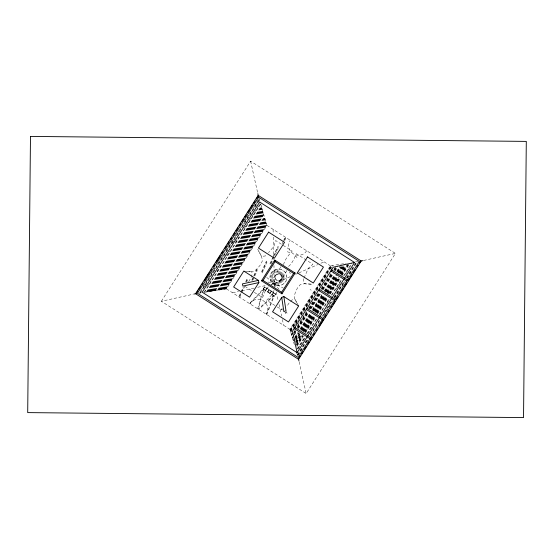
<?xml version="1.0" encoding="UTF-8"?>
<svg xmlns="http://www.w3.org/2000/svg" width="554" height="554" viewBox="0 0 554 554"><rect width="100%" height="100%" fill="white"/><g stroke="black" fill="none" stroke-linecap="round" stroke-linejoin="round"><path stroke-width="0.42" stroke-dasharray="2.77 2.08" d="M270.054 278.011C268.738 267.312 286.335 265.906 286.73 276.681C288.045 287.374 270.449 288.779 270.054 278.011L275.089 277.609C275.248 281.875 282.215 281.314 281.695 277.083C281.536 272.81 274.569 273.371 275.089 277.609M278.288 285.705L278.35 280.656M278.433 274.029L278.503 268.981M276.751 285.545L277.741 280.594M279.043 274.091L280.033 269.14M263.877 289.624L258.164 309.07L273.371 295.677M257.652 308.744L263.489 289.375L250.013 303.876M304.091 277.997L308.232 268.427L312.865 264.265L296.342 253.732C294.139 258.379 292.505 263.295 288.274 266.703M303.814 278.731L303.267 280.185L304.548 283.835L312.241 284.23L304.555 283.69L300.337 284.534L297.38 288.142L295.476 292.103L294.112 296.376L294.818 298.973L292.117 299.936L289.126 302.886L287.048 306.085M283.523 264.68C284.922 259.154 288.613 255.186 292.18 251.087L275.657 240.561L273.842 246.516L268.545 252.638M266.799 314.575L274.154 296.168M275.269 285.102L277.152 280.414M279.632 274.272L281.515 269.583M266.315 314.263L273.766 295.926L258.676 309.402M261.433 272.139L266.183 261.543M262.104 271.661L266.855 261.059M262.187 272.928L266.938 262.333M269.909 263.919L273.053 256.904M273.406 256.121L277.596 246.765M270.587 263.434L273.378 257.201M273.731 256.419L278.267 246.288M271.017 263.926L273.108 259.251M275.206 254.577L278.35 247.562M282.221 243.691L283.246 241.399M283.586 240.637L285.296 236.814M284.264 240.152L285.975 236.336M284.68 240.665L286.051 237.604M238.961 296.529L243.234 287.138M245.727 281.661L246.793 279.313M239.64 296.044L243.552 287.436M246.045 281.958L247.465 278.828M239.716 297.318L244.702 286.363M246.835 281.667L247.548 280.102M251.786 280.137L256.557 269.659M252.118 280.407L257.229 269.175M252.88 280.179L257.305 270.449M285.462 313.751L286.515 311.438M274.029 290.448L272.111 294.43L266.709 300.247L276.557 306.521M286.958 270.477L281.951 278.731L278.018 282.492L271.384 284.451M248.663 281.633L250.685 278.392L252.098 274.445L251.828 271.592L254.48 271.128L257.776 268.088L260.56 264.68L262.575 260.477L261.433 256.363L257.825 249.563L261.433 256.363L265.283 255.99L266.37 254.875M161.346 301.279L250.616 161.152L395.438 253.407L306.168 393.534L161.346 301.279L193.055 294.25M203.373 285.906L214.98 267.686M217.3 264.043L223.338 254.563M225.658 250.92L233.089 239.259M235.408 235.616L238.663 230.512M244.231 221.766L250.269 212.293M253.988 206.462L258.628 199.17M259.244 198.955L199.253 293.114L201.4 292.782M199.786 293.031L259.39 199.468M200.313 292.948L259.535 199.987M204.551 287.048L206.4 284.14M232.348 243.407L234.203 240.498M207.653 285.912L210.894 280.823M216.912 271.377L220.617 265.567M226.634 256.114L229.875 251.031M235.429 242.313L238.67 237.223M244.224 228.504L259.964 203.796M204.011 292.367L260.574 203.581M204.544 292.29L260.726 204.094M206.504 291.979L261.273 206.005M207.037 291.896L261.426 206.517M207.563 291.813L261.571 207.037M208.089 291.729L261.723 207.549M208.623 291.646L261.869 208.062M209.149 291.563L262.021 208.574M209.675 291.487L262.167 209.087M210.201 291.404L262.319 209.606M210.735 291.321L262.464 210.118M211.261 291.238L262.61 210.631M211.787 291.155L262.762 211.143M212.321 291.072L262.908 211.656M212.847 290.988L263.06 212.175M213.373 290.905L263.205 212.688M213.906 290.822L263.358 213.2M214.433 290.739L263.503 213.712M214.959 290.656L263.649 214.232M215.492 290.573L263.801 214.744M217.452 290.268L264.348 216.656M217.985 290.185L264.5 217.168M218.511 290.102L264.646 217.68M219.038 290.019L264.798 218.193M219.571 289.936L264.944 218.705M220.097 289.853L265.096 219.225M220.624 289.77L265.241 219.737M221.157 289.687L265.394 220.25M221.683 289.603L265.539 220.762M222.209 289.52L265.685 221.281M222.743 289.437L265.837 221.794M223.269 289.354L265.982 222.306M223.795 289.271L266.135 222.819M224.322 289.195L266.28 223.331M224.855 289.112L266.432 223.851M225.381 289.029L266.578 224.363M225.907 288.946L266.723 224.876M204.738 292.256L226.441 288.863L266.876 225.388L260.311 202.66M263.102 289.133L264.611 286.757L275.982 294.001L274.472 296.376L263.102 289.133L249.529 303.571M263.309 289.264L264.819 286.889M265.331 290.552L266.848 288.177M265.539 290.684L267.056 288.315M267.568 291.979L269.078 289.603M267.776 292.11L269.286 289.735M273.898 284.396L276.612 280.137M280.172 274.549L282.886 270.29M269.798 293.398L271.308 291.023M270.006 293.53L271.515 291.155M272.035 294.818L273.544 292.45M272.243 294.957L273.752 292.581M274.382 295.981L275.774 293.869M282.215 308.301L281.404 309.568L284.334 310.205M294.361 344.72L289.908 329.298L330.343 265.823L346.202 263.344M290.061 329.81L330.877 265.74M290.206 330.322L331.403 265.657M290.358 330.835L331.929 265.581M290.504 331.354L332.462 265.498M290.649 331.867L317.802 289.25M319.644 286.363L327.469 274.078M330.69 269.022L332.989 265.414M290.802 332.379L291.729 330.925M295.441 325.094L298.696 319.99M291.397 334.436L292.318 332.989M291.543 334.948L292.934 332.76M297.581 325.468L306.417 311.604M308.737 307.955L318.966 291.91M321.285 288.26L327.795 278.046M329.651 275.13L330.579 273.669M291.688 335.461L293.08 333.279M293.544 332.552L294.936 330.364M297.256 326.728L306.999 311.438M308.855 308.523L319.062 292.505M321.382 288.863L331.583 272.845M333.903 269.202L335.759 266.287M294.153 332.345L295.081 330.89M297.394 327.255L307.581 311.265M309.437 308.356L319.623 292.367M321.472 289.465L331.659 273.475M333.972 269.84L336.292 266.204M294.299 332.864L295.684 330.69M297.533 327.788L307.241 312.553M309.548 308.924L319.72 292.962M322.033 289.333L332.199 273.371M334.512 269.75L335.433 268.295M294.444 333.383L295.829 331.209M297.671 328.314L307.823 312.38M310.129 308.758L320.281 292.831M322.587 289.209L332.739 273.274M334.581 270.38L335.966 268.205M292.283 337.518L293.668 335.35M294.126 334.63L296.432 331.015M298.274 328.12L308.405 312.214M310.704 308.599L320.842 292.699M322.684 289.804L334.194 271.73M334.658 271.01L337.878 265.948M292.436 338.03L293.828 335.849M294.292 335.115L296.612 331.472M298.468 328.557L308.682 312.525M311.009 308.883L320.759 293.572M323.079 289.929L333.293 273.898M335.149 270.982L337.476 267.333M294.846 337.026L297.63 332.649M299.949 329.007L310.171 312.968M312.498 309.319L322.248 294.008M324.111 291.092L334.325 275.047M336.652 271.405L341.292 264.113M293.135 340.461L294.527 338.272M294.991 337.545L298.232 332.448M300.552 328.813L310.288 313.522M312.608 309.887L322.345 294.603M324.665 290.961L334.865 274.95M337.185 271.308L339.969 266.938M293.281 340.973L294.673 338.792M295.13 338.065L298.371 332.982M300.69 329.346L310.87 313.356M312.726 310.455L322.906 294.465M324.762 291.556L334.941 275.573M337.261 271.938L340.502 266.855M295.275 338.584L298.973 332.781M300.822 329.879L310.995 313.917M312.837 311.016L323.01 295.06M325.316 291.432L335.489 275.47M337.795 271.841L341.029 266.765M295.884 338.376L299.112 333.307M301.424 329.685L311.113 314.478M313.419 310.856L323.571 294.922M325.413 292.027L336.029 275.373M337.871 272.471L341.562 266.682M295.587 339.595L299.305 333.757M301.632 330.108L311.86 314.056M313.716 311.133L323.945 295.081M325.807 292.159L337.428 273.918M337.892 273.184L342.074 266.619M295.732 340.114L299.908 333.556M301.764 330.641L311.978 314.617M314.298 310.974L324.042 295.67M326.361 292.027L336.576 276.003M338.432 273.087L343.999 264.341M295.878 340.634L300.046 334.083M302.366 330.447L312.096 315.178M314.409 311.535L324.602 295.538M326.922 291.903L336.652 276.626M338.972 272.99L344.533 264.258M295.559 341.873L300.649 333.889M302.498 330.987L312.678 315.011M314.991 311.376L324.706 296.127M327.019 292.498L337.192 276.522M339.512 272.893L345.059 264.175M295.704 342.393L300.787 334.422M303.093 330.793L312.795 315.565M315.108 311.944L324.803 296.715M327.116 293.094L337.275 277.145M339.588 273.517L344.2 266.266M296.314 342.185L301.383 334.228M303.232 331.327L312.913 316.126M315.219 312.511L325.364 296.584M327.67 292.962L337.815 277.042M340.121 273.42L344.733 266.183M296.473 342.684L301.12 335.392M303.44 331.742L313.661 315.704M315.988 312.054L325.738 296.743M327.601 293.828L338.279 277.055M340.142 274.14L345.253 266.121M296.619 343.196L301.722 335.191M304.042 331.548L314.243 315.538M316.099 312.622L326.306 296.605M328.155 293.696L338.826 276.952M340.682 274.043L345.779 266.031M296.3 344.443L302.325 334.997M304.638 331.361L314.36 316.099M316.68 312.463L326.403 297.2M328.716 293.565L338.903 277.575M341.222 273.939L346.776 265.221M296.452 344.962L302.456 335.53M304.769 331.901L314.478 316.659M316.791 313.031L326.964 297.062M329.277 293.433L339.45 277.471M341.299 274.569L348.231 263.683M296.598 345.481L302.595 336.056M304.908 332.435L315.06 316.493M317.366 312.872L327.525 296.93M329.831 293.308L339.526 278.087M341.375 275.193L348.764 263.593M297.221 345.246L303.26 335.759M305.586 332.116L314.887 317.518M317.207 313.869L327.435 297.817M329.762 294.167L339.99 278.115M341.846 275.193L348.819 264.251M296.902 346.492L303.398 336.292M305.254 333.383L315.468 317.352M317.788 313.709L327.996 297.678M330.322 294.036L340.066 278.738M341.922 275.823L349.816 263.434M296.986 349.131L304.88 336.742M306.736 333.827L316.957 317.795M319.277 314.146L329.492 298.114M331.347 295.199L341.562 279.161M343.425 276.245L351.776 263.129M297.602 348.923L305.019 337.275M307.338 333.64L317.532 317.629M319.388 314.714L329.588 298.703M331.908 295.067L341.181 280.511M344.429 275.414L350.917 265.228M298.211 348.715L305.614 337.081M307.927 333.453L313.024 325.454M319.97 314.554L321.819 311.653M326.908 303.654L329.692 299.298M336.174 289.119L340.8 281.854M345.89 273.863L349.595 268.046M297.249 354.705L306.501 340.177M310.205 334.367L318.993 320.565M324.083 312.581L331.95 300.233M333.799 297.325L343.979 281.349M346.292 277.713L356.471 261.737M297.394 355.218L308.024 338.536M310.33 334.907L320.039 319.679M321.881 316.777L332.047 300.822M334.36 297.193L344.526 281.238M346.832 277.609L356.998 261.654M298.01 355.003L308.239 338.944M310.101 336.022L320.33 319.963M323.12 315.586L332.421 300.988M334.277 298.066L344.976 281.28M346.832 278.357L357.531 261.571L355.384 261.91M298.156 355.516L302.803 348.224M306.514 342.393L308.37 339.477M323.695 315.427L331.126 303.765M334.838 297.934L339.484 290.642M341.804 287L345.052 281.896M347.379 278.253L352.019 270.968M280.975 266.668L275.608 274.687L273.863 279.846L274.888 286.681M268.337 286.827L265.539 290.248L262.554 297.595L252.707 291.321M272.679 283.454L276.127 279.763M280.656 274.923L284.105 271.231M271.654 282.298L275.726 279.306M281.058 275.38L285.13 272.388M270.858 280.975L275.407 278.78M281.377 275.906L285.926 273.711M290.178 276.688L274.396 283.593L271.058 284.327M295.697 274.272L298.066 273.24M298.855 272.893L317.795 264.611M320.946 263.226L324.104 261.848M270.317 279.528L275.193 278.212M281.591 276.481L286.466 275.158M363.729 260.435L395.438 253.407M232.659 292.824L238.504 291.529M241.842 290.795L254.362 288.025M257.7 287.284L266.883 285.255M281.695 277.083L286.73 276.681M244.072 271.148L251.765 271.55L244.397 271.308M270.075 276.467L275.096 276.993M281.688 277.692L286.709 278.219M267.935 281.993L274.396 283.593L283.205 287.955M270.373 274.95L275.22 276.398M281.564 278.288L286.411 279.735M287.221 251.745L291.037 252.887M284.832 312.068L287.145 313.121M310.053 289.603L311.196 290.151M270.954 273.517L275.449 275.83M281.342 278.856L285.829 281.169M266.876 225.388L330.343 265.823M264.459 287L275.83 294.243M263.254 288.89L274.625 296.134M244.882 286.335L252.049 290.905M277.215 306.937L282.034 310.005M226.441 288.863L289.908 329.298M271.779 272.215L275.774 275.31M281.01 279.375L285.005 282.471M266.723 277.45L274.396 283.593L279.098 289.417M295.192 255.539L297.844 258.51M272.838 271.086L276.19 274.867M280.594 279.818L283.946 283.6M274.078 270.172L276.681 274.507M280.102 280.185L282.706 284.514M298.488 305.822L294.88 299.015L298.204 305.586M289.631 272.132L290.282 273.731M275.47 269.507L277.235 274.237M279.548 280.449L281.314 285.185M259.14 198.602L260.075 201.85M296.709 352.836L297.643 356.084M275.137 286.93L274.396 283.593L273.96 265.511M276.252 291.937L278.288 301.12M279.036 304.458L281.626 316.14M282.374 319.478L283.669 325.323M299.139 361.831L306.168 393.534M250.616 161.152L257.645 192.854M276.958 269.099L277.824 274.078M278.96 280.608L279.825 285.587M273.094 229.356L273.198 233.656M273.281 237.098L273.821 259.487M249.757 303.717A9.813 9.813 0 0 1 263.309 300.711A9.813 9.813 0 0 1 266.315 314.263M306.75 250.796A9.813 9.813 0 0 1 293.198 253.794A9.813 9.813 0 0 1 290.192 240.242"/><path stroke-width="0.83" d="M196.081 293.613L197.944 290.691M198.872 289.236L200.728 286.314M201.663 284.86L202.591 283.399M204.447 280.483L209.557 272.457M210.492 270.996L211.42 269.542M213.276 266.626L214.668 264.438M216.067 262.25L220.25 255.685M221.642 253.497L223.033 251.308M224.896 248.386L226.288 246.198M227.68 244.009L229.079 241.821M230.471 239.633L231.863 237.444M233.262 235.256L234.654 233.068M236.046 230.886L237.908 227.964M239.3 225.776L240.692 223.587M242.084 221.399L243.483 219.211M244.875 217.023L246.267 214.834M247.666 212.646L249.522 209.731M250.45 208.269L252.312 205.354M253.704 203.166L255.096 200.977M256.495 198.789L258.351 195.874M258.877 282.582L249.584 297.159L233.643 287L243.802 271.058L258.413 280.372L258.877 282.582L242.894 286.099L242.437 283.89L258.413 280.372M261.536 280.809L274.742 260.075L295.137 273.067L281.931 293.8L261.536 280.809L263.046 280.456L275.068 261.592L274.742 260.075M281.931 293.8L281.605 292.283L293.62 273.42L295.137 273.067M281.723 297.387L272.547 311.784L288.489 321.943L298.648 306.002L283.849 296.57L281.723 297.387L283.863 311.59L285.989 310.78L283.849 296.57M294.576 328.82L295.282 327.719M318.924 290.594L319.63 289.493M331.264 271.231L331.964 270.13M344.332 278.53L354.56 262.471L259.681 202.03L202.224 292.214L297.103 352.663L343.861 279.258M298.897 358.085L300.296 355.897M301.688 353.708L303.08 351.52M304.471 349.332L306.334 346.416M307.726 344.228L309.118 342.04M310.517 339.851L311.909 337.663M313.301 335.475L314.7 333.286M316.556 330.371L317.484 328.91M319.346 325.994L323.529 319.429M324.921 317.241L326.313 315.053M328.176 312.131L329.104 310.676M330.96 307.754L331.888 306.3M332.822 304.839L335.142 301.189M336.534 299.001L337.933 296.819M339.789 293.897L340.717 292.443M341.645 290.982L343.508 288.066M344.436 286.605L346.762 282.956M348.154 280.767L349.546 278.579M350.474 277.125L352.337 274.202M353.265 272.748L355.121 269.826M356.984 266.91L357.912 265.449M359.304 263.261L360.702 261.072M193.886 294.063L196.615 293.53M354.56 262.471L333.224 267.208L292.491 331.14L297.103 352.663M362.898 260.622L360.169 261.156M331.534 269.853L347.483 280.019M330.835 270.954L346.783 281.12M319.194 289.223L335.149 299.382M275.068 261.592L293.62 273.42M318.495 290.324L334.45 300.483M307.013 308.343L322.968 318.508M263.046 280.456L281.605 292.283M306.314 309.444L322.262 319.61M294.846 327.442L310.801 337.601M294.146 328.543L310.101 338.702M258.496 196.386L257.832 193.692M298.433 358.812L298.952 360.993M30.484 136.416L27.7 412.605L523.537 417.584L526.3 141.395L30.484 136.416M258.206 195.361L195.555 293.696L298.585 359.324L361.229 260.996L258.206 195.361M258.621 197.245L197.446 293.274L298.163 357.441L359.338 261.412L258.621 197.245M268.6 232.133L258.448 248.074L274.389 258.226L284.541 242.285L268.6 232.133M307.505 256.911L297.346 272.859L313.287 283.011L323.446 267.07L307.505 256.911"/></g></svg>
